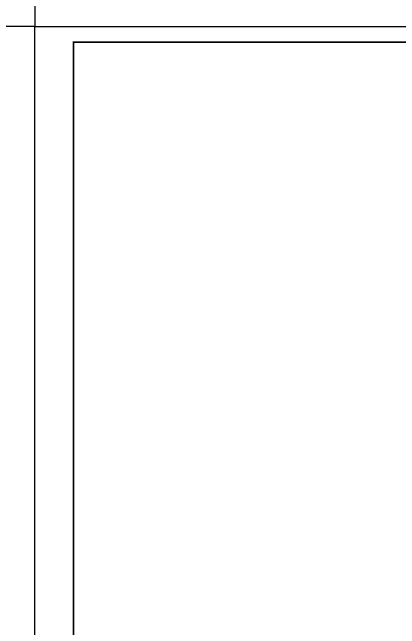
# Model space of a CAD drawing. Extents: x -518115 to 389031, y -209821 to 1628073.
# Drawn here: x 132100 to 144629, y -42194 to -22256 of the extents above; entities that cross this region are included whole.
import ezdxf

# ---------------------------------------------------------------- set-up
doc = ezdxf.new("R2010")
doc.units = 0
doc.header["$LTSCALE"] = 1000
doc.header["$MEASUREMENT"] = 0
doc.layers.add('text', color=7, linetype='Continuous')
doc.layers.add('图框', color=140, linetype='Continuous')
doc.layers.add('yichutu', color=7, linetype='Continuous', true_color=0xffffff, plot=False)

# ---------------------------------------------------------------- blocks, each defined once
blk = doc.blocks.new('yct-841-594-84100-59399.9999999999-100-1000.0')
at = {"layer": 'yichutu', "color": 7, "true_color": 0xffffff}
blk.add_lwpolyline([(0, 0), (0, 59400), (84100, 59400), (84100, 0)], close=True, dxfattribs=at)
blk = doc.blocks.new('A$C549D2611')
at = {"layer": '图框'}
blk.add_lwpolyline([(0, 0), (42050, 0), (42050, -29700), (0, -29700)], close=True, dxfattribs=at)
blk.add_lwpolyline([(0, 0), (42050, 0), (42050, -29700), (0, -29700)], close=True, dxfattribs=at)
at = {"layer": '图框', "const_width": 50}
blk.add_lwpolyline([(41550, -29200), (41550, -500), (1250, -500), (1250, -29200)], close=True, dxfattribs=at)

msp = doc.modelspace()

# ---------------------------------------------------------------- linework, layer by layer
at = {"layer": 'text', "color": 2}
msp.add_lwpolyline([(132830.5, -22718.3), (101830.5, -22718.3), (101830.5, -4909.9), (132830.5, -4909.9)], close=True, dxfattribs=at)

# ---------------------------------------------------------------- block references
msp.add_blockref('A$C549D2611', (132830.5, -22718.3))
at = {"layer": 'yichutu', "xscale": 0.5, "yscale": 0.5, "zscale": 0.5}
msp.add_blockref('yct-841-594-84100-59399.9999999999-100-1000.0', (132830.5, -52418.3), dxfattribs=at)

doc.saveas('drawing.dxf')
